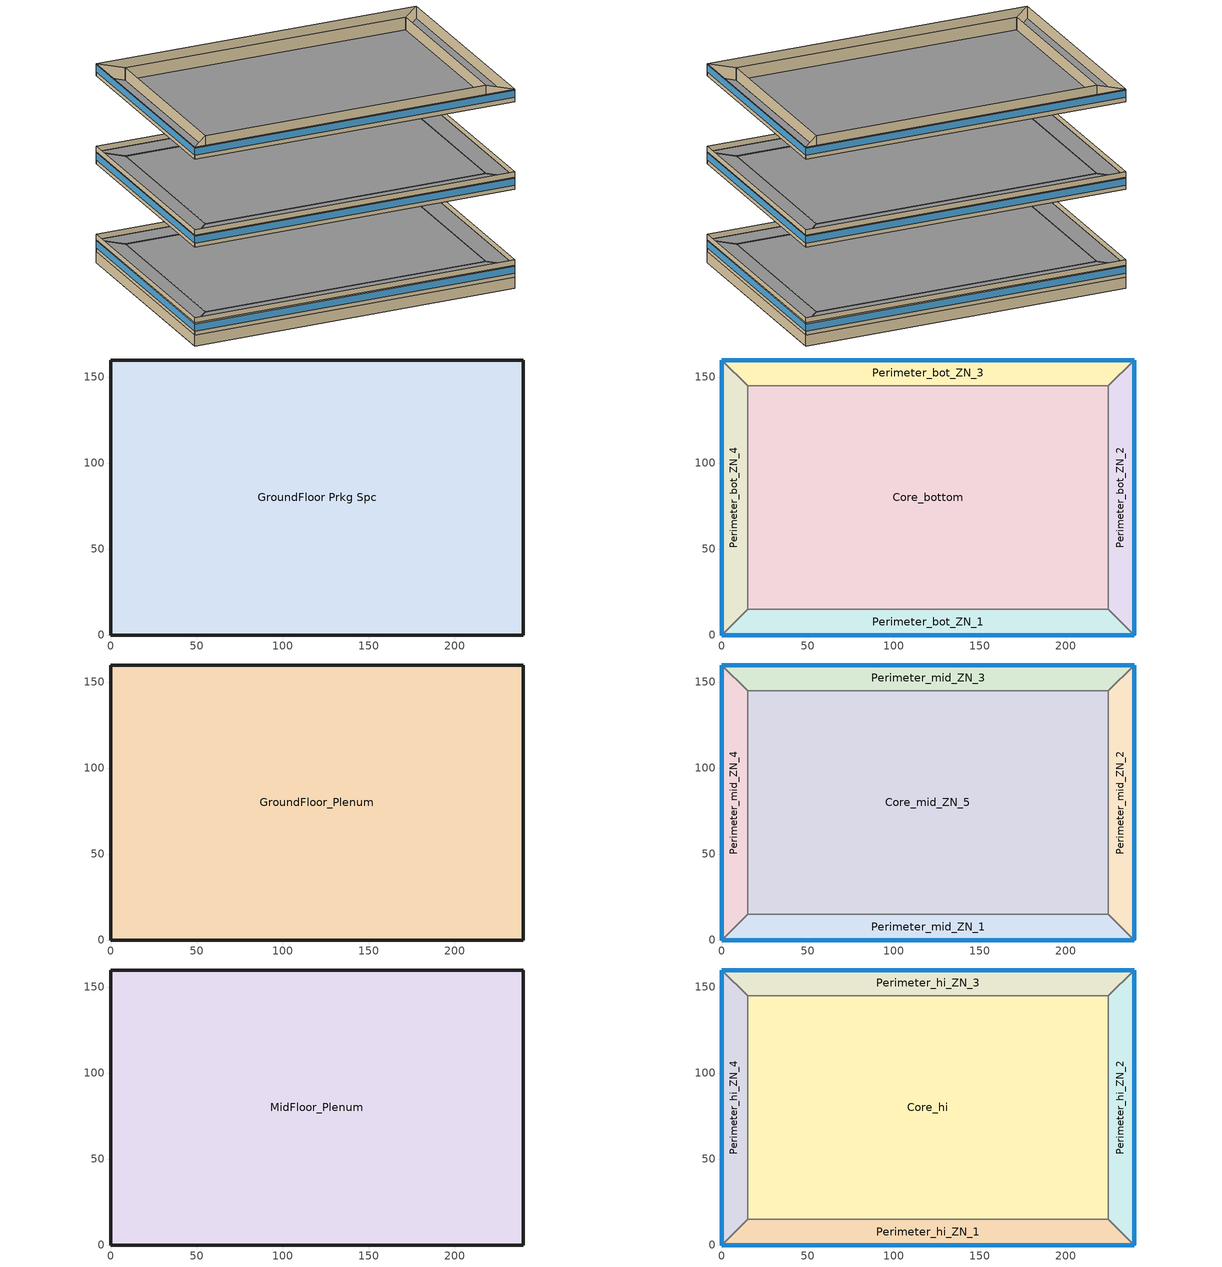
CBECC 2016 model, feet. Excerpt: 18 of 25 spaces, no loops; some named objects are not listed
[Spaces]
GroundFloor Prkg Spc
 floor ground (Base_CZ12-SlabOnOrBelowGradeF073): 239.85,159.9 239.85,0 0,0 0,159.9 z-8
 wall ground (Base_CZ12-BelowGradeWallC114): 239.85,0 239.85,159.9 0,159.9 0,0 239.85,0 z-8:0
Core_bottom
 floor to GroundFloor Prkg Spc (NACM_Interior Floor): 224.85,144.9 224.85,15 15,15 15,144.9 z0
 wall to Perimeter_bot_ZN_2 (NACM_Interior Wall): 224.85,15 224.85,144.9 z0:9
 wall to Perimeter_bot_ZN_3 (NACM_Interior Wall): 224.85,144.9 15,144.9 z0:9
 wall to Perimeter_bot_ZN_1 (NACM_Interior Wall): 15,15 224.85,15 z0:9
 wall to Perimeter_bot_ZN_4 (NACM_Interior Wall): 15,144.9 15,15 z0:9
Perimeter_bot_ZN_2
 floor to GroundFloor Prkg Spc (NACM_Interior Floor): 239.85,159.9 239.85,0 224.85,15 224.85,144.9 z0
 wall outside (Base_CZ12-NonresMetalFrameWallU062): 239.85,0 239.85,159.9 z0:9
 wall to Perimeter_bot_ZN_1 (NACM_Interior Wall): 224.85,15 239.85,0 z0:9
 wall to Perimeter_bot_ZN_3 (NACM_Interior Wall): 239.85,159.9 224.85,144.9 z0:9
 window (Base_AllCZ_FixedWindowU36): 239.85,0.01 239.85,159.89 z3:8.2
Perimeter_bot_ZN_3
 floor to GroundFloor Prkg Spc (NACM_Interior Floor): 239.85,159.9 224.85,144.9 15,144.9 0,159.9 z0
 wall outside (Base_CZ12-NonresMetalFrameWallU062): 239.85,159.9 0,159.9 z0:9
 wall to Perimeter_bot_ZN_4 (NACM_Interior Wall): 0,159.9 15,144.9 z0:9
 window (Base_AllCZ_FixedWindowU36): 239.85,159.9 0,159.9 z3:8.2
Perimeter_bot_ZN_1
 floor to GroundFloor Prkg Spc (NACM_Interior Floor): 224.85,15 239.85,0 0,0 15,15 z0
 wall outside (Base_CZ12-NonresMetalFrameWallU062): 0,0 239.85,0 z0:9
 wall to Perimeter_bot_ZN_4 (NACM_Interior Wall): 15,15 0,0 z0:9
 window (Base_AllCZ_FixedWindowU36): 0,0 239.85,0 z3:8.2
Perimeter_bot_ZN_4
 floor to GroundFloor Prkg Spc (NACM_Interior Floor): 0,159.9 15,144.9 15,15 0,0 z0
 wall outside (Base_CZ12-NonresMetalFrameWallU062): 0,159.9 0,0 z0:9
 window (Base_AllCZ_FixedWindowU36): 0,159.89 0,0.01 z3:8.2
GroundFloor_Plenum
 floor to Core_bottom (NACM_Drop Ceiling): 224.85,144.9 224.85,15 15,15 15,144.9 z9
 floor to Perimeter_bot_ZN_1 (NACM_Drop Ceiling): 224.85,15 239.85,0 0,0 15,15 z9
 floor to Perimeter_bot_ZN_2 (NACM_Drop Ceiling): 239.85,159.9 239.85,0 224.85,15 224.85,144.9 z9
 floor to Perimeter_bot_ZN_3 (NACM_Drop Ceiling): 239.85,159.9 224.85,144.9 15,144.9 0,159.9 z9
 floor to Perimeter_bot_ZN_4 (NACM_Drop Ceiling): 0,159.9 15,144.9 15,15 0,0 z9
 wall outside (Base_CZ12-NonresMetalFrameWallU062): 239.85,0 239.85,159.9 0,159.9 0,0 239.85,0 z9:13
Core_mid_ZN_5
 floor inside (NACM_Interior Floor): 224.85,144.9 224.85,15 15,15 15,144.9 z65
 wall to Perimeter_mid_ZN_2 (NACM_Interior Wall): 224.85,15 224.85,144.9 z65:74
 wall to Perimeter_mid_ZN_3 (NACM_Interior Wall): 224.85,144.9 15,144.9 z65:74
 wall to Perimeter_mid_ZN_1 (NACM_Interior Wall): 15,15 224.85,15 z65:74
 wall to Perimeter_mid_ZN_4 (NACM_Interior Wall): 15,144.9 15,15 z65:74
Perimeter_mid_ZN_2
 floor inside (NACM_Interior Floor): 239.85,159.9 239.85,0 224.85,15 224.85,144.9 z65
 wall outside (Base_CZ12-NonresMetalFrameWallU062): 239.85,0 239.85,159.9 z65:74
 wall to Perimeter_mid_ZN_1 (NACM_Interior Wall): 224.85,15 239.85,0 z65:74
 wall to Perimeter_mid_ZN_3 (NACM_Interior Wall): 239.85,159.9 224.85,144.9 z65:74
 window (Base_AllCZ_FixedWindowU36): 239.85,0.01 239.85,159.89 z68:73.2
Perimeter_mid_ZN_3
 floor inside (NACM_Interior Floor): 239.85,159.9 224.85,144.9 15,144.9 0,159.9 z65
 wall outside (Base_CZ12-NonresMetalFrameWallU062): 239.85,159.9 0,159.9 z65:74
 wall to Perimeter_mid_ZN_4 (NACM_Interior Wall): 0,159.9 15,144.9 z65:74
 window (Base_AllCZ_FixedWindowU36): 239.85,159.9 0,159.9 z68:73.2
Perimeter_mid_ZN_1
 floor inside (NACM_Interior Floor): 224.85,15 239.85,0 0,0 15,15 z65
 wall outside (Base_CZ12-NonresMetalFrameWallU062): 0,0 239.85,0 z65:74
 wall to Perimeter_mid_ZN_4 (NACM_Interior Wall): 15,15 0,0 z65:74
 window (Base_AllCZ_FixedWindowU36): 0,0 239.85,0 z68:73.2
Perimeter_mid_ZN_4
 floor inside (NACM_Interior Floor): 0,159.9 15,144.9 15,15 0,0 z65
 wall outside (Base_CZ12-NonresMetalFrameWallU062): 0,159.9 0,0 z65:74
 window (Base_AllCZ_FixedWindowU36): 0,159.89 0,0.01 z68:73.2
MidFloor_Plenum
 floor to Core_mid_ZN_5 (NACM_Drop Ceiling): 224.85,144.9 224.85,15 15,15 15,144.9 z74
 floor to Perimeter_mid_ZN_1 (NACM_Drop Ceiling): 224.85,15 239.85,0 0,0 15,15 z74
 floor to Perimeter_mid_ZN_2 (NACM_Drop Ceiling): 239.85,159.9 239.85,0 224.85,15 224.85,144.9 z74
 floor to Perimeter_mid_ZN_3 (NACM_Drop Ceiling): 239.85,159.9 224.85,144.9 15,144.9 0,159.9 z74
 floor to Perimeter_mid_ZN_4 (NACM_Drop Ceiling): 0,159.9 15,144.9 15,15 0,0 z74
 wall outside (Base_CZ12-NonresMetalFrameWallU062): 239.85,0 239.85,159.9 0,159.9 0,0 239.85,0 z74:78
Core_hi
 floor inside (NACM_Interior Floor): 224.85,144.9 224.85,15 15,15 15,144.9 z130
 wall to Perimeter_hi_ZN_2 (NACM_Interior Wall): 224.85,15 224.85,144.9 z130:139
 wall to Perimeter_hi_ZN_3 (NACM_Interior Wall): 224.85,144.9 15,144.9 z130:139
 wall to Perimeter_hi_ZN_1 (NACM_Interior Wall): 15,15 224.85,15 z130:139
 wall to Perimeter_hi_ZN_4 (NACM_Interior Wall): 15,144.9 15,15 z130:139
Perimeter_hi_ZN_2
 floor inside (NACM_Interior Floor): 239.85,159.9 239.85,0 224.85,15 224.85,144.9 z130
 wall outside (Base_CZ12-NonresMetalFrameWallU062): 239.85,0 239.85,159.9 z130:139
 wall to Perimeter_hi_ZN_1 (NACM_Interior Wall): 224.85,15 239.85,0 z130:139
 wall to Perimeter_hi_ZN_3 (NACM_Interior Wall): 239.85,159.9 224.85,144.9 z130:139
 window (Base_AllCZ_FixedWindowU36): 239.85,0.01 239.85,159.89 z133:138.2
Perimeter_hi_ZN_3
 floor inside (NACM_Interior Floor): 239.85,159.9 224.85,144.9 15,144.9 0,159.9 z130
 wall outside (Base_CZ12-NonresMetalFrameWallU062): 239.85,159.9 0,159.9 z130:139
 wall to Perimeter_hi_ZN_4 (NACM_Interior Wall): 0,159.9 15,144.9 z130:139
 window (Base_AllCZ_FixedWindowU36): 239.85,159.9 0,159.9 z133:138.2
Perimeter_hi_ZN_1
 floor inside (NACM_Interior Floor): 224.85,15 239.85,0 0,0 15,15 z130
 wall outside (Base_CZ12-NonresMetalFrameWallU062): 0,0 239.85,0 z130:139
 wall to Perimeter_hi_ZN_4 (NACM_Interior Wall): 15,15 0,0 z130:139
 window (Base_AllCZ_FixedWindowU36): 0,0 239.85,0 z133:138.2
Perimeter_hi_ZN_4
 floor inside (NACM_Interior Floor): 0,159.9 15,144.9 15,15 0,0 z130
 wall outside (Base_CZ12-NonresMetalFrameWallU062): 0,159.9 0,0 z130:139
 window (Base_AllCZ_FixedWindowU36): 0,159.89 0,0.01 z133:138.2
[Proj]
OffLrg-PrkgLabKitch: ZipCode=95814; QuickAnalysis=0; AnalysisType=Title24Compliance
[Bldg]
Large Office: TotStoryCnt=10; AboveGrdStoryCnt=9
[ConsAssm]
Name | CompatibleSurfType | MatRef[1] | MatRef[2] | MatRef[3] | MatRef[4] | SlabType
Base_CZ12-NonresMetalFrameWallU062 | ExteriorWall | Stucco - 7/8 in. | Compliance Insulation R13.99 | Air - Metal Wall Framing - 16 or 24 in. OC | Gypsum Board - 1/2 in.
Base_CZ12-SlabOnOrBelowGradeF073 | UndergroundFloor | Concrete - 140 lb/ft3 - 6 in. |  |  |  | UnheatedSlabOnGrade
Base_CZ12-BelowGradeWallC114 | UndergroundWall | Concrete - Solid Grout - 115 lb/ft3 - 8 in.
NACM_Interior Wall | InteriorWall | NACM_Gypsum Board 5/8in | NACM_Gypsum Board 5/8in
NACM_Drop Ceiling | InteriorFloor | NACM_Acoustic Tile 3/4in
NACM_Interior Floor | InteriorFloor | NACM_Concrete 4in_140lb/ft3 | NACM_Carpet 3/4in
[Mat]
Name | CodeCat | CodeItem
Stucco - 7/8 in. | Plastering Materials | Stucco - 7/8 in.
Compliance Insulation R13.99 | Insulation Board | Compliance Insulation R13.99
Air - Metal Wall Framing - 16 or 24 in. OC | Air | Air - Metal Wall Framing - 16 or 24 in. OC
Gypsum Board - 1/2 in. | Bldg Board and Siding | Gypsum Board - 1/2 in.
Concrete - 140 lb/ft3 - 6 in. | Concrete | Concrete - 140 lb/ft3 - 6 in.
Concrete - Solid Grout - 115 lb/ft3 - 8 in. | Masonry Units Solid | Concrete - Solid Grout - 115 lb/ft3 - 8 in.
NACM_Gypsum Board 5/8in | Bldg Board and Siding | Gypsum Board - 5/8 in.
NACM_Acoustic Tile 3/4in | Finish Materials | Acoustic Tile - 3/4 in.
NACM_Concrete 4in_140lb/ft3 | Concrete | Concrete - 140 lb/ft3 - 4 in.
NACM_Carpet 3/4in | Finish Materials | Carpet - 3/4 in.
[FenCons]
Base_AllCZ_FixedWindowU36: FenType=VerticalFenestration; FenProdType=FixedWindow; AssmContext=Manufactured; CertificationMthd=NFRCRated; SHGC=0.25; UFactor=0.36; VT=0.42
[Story]
Name | Mult
GroundFloor SupPlenum; GroundFloor
MidFloor | 5
HiFloor | 2
[Spc]
Name | Story | CondgType | ThrmlZnRef | Vol | SpcFuncDefaultsRef | SpcFunc | RetPlenumSpcRef | SHWFluidSegRef | ExhPerSpc | LabExhRtType | VentACH
GroundFloor Prkg Spc | GroundFloor SupPlenum | Unconditioned | Basement Thermal Zone | 306899 | ParkingGarage Defaults
Core_bottom | GroundFloor | Unconditioned | Core_bottom Thermal Zone | 245391 | ParkingGarage Defaults
Perimeter_bot_ZN_1 | GroundFloor | Unconditioned | Perimeter_bot_ZN_1 Thermal Zone | 30371.4 | ParkingGarage Defaults | Parking Garage Area Dedicated Ramps
Perimeter_bot_ZN_2 | GroundFloor | Unconditioned | Perimeter_bot_ZN_2 Thermal Zone | 19572.1 | ParkingGarage Defaults | Parking Garage Area Daylight Adaptation Zones
Perimeter_bot_ZN_3 | GroundFloor | Unconditioned | Perimeter_bot_ZN_3 Thermal Zone | 30370.8 | ParkingGarage Defaults | Parking Garage Area Daylight Adaptation Zones
Perimeter_bot_ZN_4 | GroundFloor | Unconditioned | Perimeter_bot_ZN_4 Thermal Zone | 19572.1 | ParkingGarage Defaults
GroundFloor_Plenum | GroundFloor | Unconditioned | GroundFloor_Plenum Thermal Zone | 153412 |  | Unoccupied-Exclude from Gross Floor Area
Core_mid_ZN_5 | MidFloor |  | Core_mid Thermal Zone | 245391 | Office Mod Defaults |  | MidFloor_Plenum | SHWSupply1 | 800 | HoodDominated
Perimeter_mid_ZN_1 | MidFloor |  | Perimeter_mid_ZN_1 Thermal Zone | 30371.4 | Office Mod Defaults |  | MidFloor_Plenum | SHWSupply1 |  | HoodDominated
Perimeter_mid_ZN_2 | MidFloor |  | Perimeter_mid_ZN_2 Thermal Zone | 19572.1 | Office Mod Defaults |  | MidFloor_Plenum | SHWSupply1
Perimeter_mid_ZN_3 | MidFloor |  | Perimeter_mid_ZN_3 Thermal Zone | 30370.8 | Office Mod Defaults |  | MidFloor_Plenum | SHWSupply1
Perimeter_mid_ZN_4 | MidFloor |  | Perimeter_mid_ZN_4 Thermal Zone | 19572.1 | Office Mod Defaults |  | MidFloor_Plenum | SHWSupply1
MidFloor_Plenum | MidFloor | Plenum | MidFloor_Plenum Thermal Zone | 153412
Core_hi | HiFloor |  | Core_hi Thermal Zone | 245391 | Lab Defaults |  |  | SHWSupply1 |  | HoodDominated | 20
Perimeter_hi_ZN_1 | HiFloor |  | Perimeter_hi_ZN_1 Thermal Zone | 30371.4 | Lab Defaults |  |  | SHWSupply1 |  | HoodDominated | 20
Perimeter_hi_ZN_2 | HiFloor |  | Perimeter_hi_ZN_2 Thermal Zone | 19572.1 |  | Laboratory, Equipment Room |  | SHWSupply1 |  |  | 20
Perimeter_hi_ZN_3 | HiFloor |  | Perimeter_hi_ZN_3 Thermal Zone | 30370.8 | Office Mod Defaults |  |  | SHWSupply1
Perimeter_hi_ZN_4 | HiFloor |  | Perimeter_hi_ZN_4 Thermal Zone | 19572.1 | Office Mod Defaults |  |  | SHWSupply1
[ThrmlZn]
Basement Thermal Zone; Perimeter_bot_ZN_1 Thermal Zone; Perimeter_bot_ZN_2 Thermal Zone; Perimeter_bot_ZN_3 Thermal Zone; Perimeter_bot_ZN_4 Thermal Zone: Type=Unconditioned; VentSysRef=PrkgGarVent System; VentSrc=Forced
Core_bottom Thermal Zone: VentSysRef=PrkgGarVent System; VentSrc=Forced
GroundFloor_Plenum Thermal Zone: Type=Unconditioned
Core_mid Thermal Zone: ClgTstatSchRef=Office ClgSetPt; HtgTstatSchRef=Office HtgSetPt; ExhSysRef=GeneralExhaust
Perimeter_mid_ZN_1 Thermal Zone; Perimeter_mid_ZN_2 Thermal Zone; Perimeter_mid_ZN_3 Thermal Zone; Perimeter_mid_ZN_4 Thermal Zone; Perimeter_hi_ZN_3 Thermal Zone; Perimeter_hi_ZN_4 Thermal Zone: Type=Conditioned; ClgTstatSchRef=Office ClgSetPt; HtgTstatSchRef=Office HtgSetPt
MidFloor_Plenum Thermal Zone: Type=Plenum
Core_hi Thermal Zone; Perimeter_hi_ZN_1 Thermal Zone; Perimeter_hi_ZN_2 Thermal Zone: Type=Conditioned; ClgTstatSchRef=Office ClgSetPt; HtgTstatSchRef=Office HtgSetPt; ExhSysRef=LabExhaust System; PriAirCondgSysRef[1]=LabVAV
[EnergyUse]
Name | EnduseName
Space Heating | Space Heating
Space Cooling | Space Cooling
Indoor Fans | Indoor Fans
Heat Rejection | Heat Rejection
Pumps & Misc. | Pumps & Misc.
Domestic HW | Domestic HW
Lighting | Lighting
Compliance Total | Compliance Total
Receptacle | Receptacle
Process | Process
Process Ltg | Process Ltg
TOTAL | TOTAL
[SpcFuncDefaults]
Office Mod Defaults: SpcFunc=Office (Greater than 250 square feet in floor area); OccLatHtRt=206; OccSchRef=Office Occupancy; IntLPDReg=0.78; IntLtgRegSchRef=Office Lights; IntLtgRegHtGnRadFrac=0.7; RecptPwrDens=1.34; RecptSchRef=Office Receptacle; ProcElecSchRef=Office Receptacle; CommRfrgEqpSchRef=Office Refrigeration; ElevSchRef=Office Elevator; ProcGasSchRef=Office Receptacle; HotWtrHtgSchRef=Office ServiceHotWater
ParkingGarage Defaults: SpcFunc=Parking Garage Building, Parking Area
Lab Defaults: SpcFunc=Laboratory, Scientific
[Sch]
Name | Type | EndMonth[1] | EndDay[1] | SchWeekRef[1]
Office Occupancy | Fraction | 12 | 31 | OfficeOccupancyWk
Office Receptacle | Fraction | 12 | 31 | OfficeReceptacleWk
Office ServiceHotWater | Fraction | 12 | 31 | OfficeServiceHotWaterWk
Office Elevator | Fraction |  |  | OfficeElevatorWk
Office Lights | Fraction | 12 | 31 | OfficeLightsWk
Office ClgSetPt | Temperature | 12 | 31 | OfficeClgSetPtWk
Office HtgSetPt | Temperature | 12 | 31 | OfficeHtgSetPtWk
Office Refrigeration | Fraction |  |  | OfficeRefrigerationWk
[SchWeek]
Name | Type | SchDaySunRef | SchDayMonRef | SchDayTueRef | SchDayWedRef | SchDayThuRef | SchDayFriRef | SchDaySatRef | SchDayHolRef | SchDayClgDDRef | SchDayHtgDDRef | SchDayWDRef
OfficeOccupancyWk | Fraction | OfficeOccupancySun | OfficeOccupancyWD | OfficeOccupancyWD | OfficeOccupancyWD | OfficeOccupancyWD | OfficeOccupancyWD | OfficeOccupancySat | OfficeOccupancySun | OnDay | OffDay
OfficeReceptacleWk | Fraction | OfficeReceptacleSun | OfficeReceptacleWD | OfficeReceptacleWD | OfficeReceptacleWD | OfficeReceptacleWD | OfficeReceptacleWD | OfficeReceptacleSat | OfficeReceptacleSun | OnDay | OffDay
OfficeServiceHotWaterWk | Fraction | OfficeServiceHotWaterSun | OfficeServiceHotWaterWD | OfficeServiceHotWaterWD | OfficeServiceHotWaterWD | OfficeServiceHotWaterWD | OfficeServiceHotWaterWD | OfficeServiceHotWaterSat | OfficeServiceHotWaterSun | OnDay | OffDay
OfficeElevatorWk | Fraction | OfficeElevatorSun |  |  |  |  |  | OfficeElevatorSat |  |  |  | OfficeElevatorWD
OfficeLightsWk | Fraction | OfficeLightsSun | OfficeLightsWD | OfficeLightsWD | OfficeLightsWD | OfficeLightsWD | OfficeLightsWD | OfficeLightsSat | OfficeLightsSun | OnDay | OffDay
OfficeClgSetPtWk | Temperature | OfficeClgSetPtSun | OfficeClgSetPtWD | OfficeClgSetPtWD | OfficeClgSetPtWD | OfficeClgSetPtWD | OfficeClgSetPtWD | OfficeClgSetPtSat | OfficeClgSetPtSun | OfficeClgSetPtWD | OfficeClgSetPtWD
OfficeHtgSetPtWk | Temperature | OfficeHtgSetPtSun | OfficeHtgSetPtWD | OfficeHtgSetPtWD | OfficeHtgSetPtWD | OfficeHtgSetPtWD | OfficeHtgSetPtWD | OfficeHtgSetPtSat | OfficeHtgSetPtSun | OfficeHtgSetPtWD | OfficeHtgSetPtWD
OfficeRefrigerationWk | Fraction | OfficeRefrigerationSat |  |  |  |  |  | OfficeRefrigerationSun |  |  |  | OfficeRefrigerationWD
[SchDay]
Name | Type | Hr
OfficeOccupancySun | Fraction | ( 0, 0, 0, 0, 0, 0, 0.05, 0.05, 0.05, 0.05, 0.05, 0.05, 0.05, 0.05, 0.05, 0.05, 0.05, 0.05, 0, 0, 0, 0, 0, 0 )
OfficeOccupancyWD | Fraction | ( 0, 0, 0, 0, 0, 0, 0.1, 0.2, 0.95, 0.95, 0.95, 0.95, 0.5, 0.95, 0.95, 0.95, 0.95, 0.3, 0.1, 0.1, 0.1, 0.1, 0.05, 0.05 )
OfficeOccupancySat | Fraction | ( 0, 0, 0, 0, 0, 0, 0.1, 0.1, 0.3, 0.3, 0.3, 0.3, 0.1, 0.1, 0.1, 0.1, 0.1, 0.05, 0.05, 0, 0, 0, 0, 0 )
OfficeReceptacleSun; OfficeLightsSun | Fraction | ( 0.05, 0.05, 0.05, 0.05, 0.05, 0.05, 0.05, 0.05, 0.05, 0.05, 0.05, 0.05, 0.05, 0.05, 0.05, 0.05, 0.05, 0.05, 0.05, 0.05, 0.05, 0.05, 0.05, 0.05 )
OfficeReceptacleWD | Fraction | ( 0.05, 0.05, 0.05, 0.05, 0.05, 0.1, 0.1, 0.3, 0.9, 0.9, 0.9, 0.9, 0.9, 0.9, 0.9, 0.9, 0.9, 0.5, 0.3, 0.3, 0.2, 0.2, 0.1, 0.05 )
OfficeReceptacleSat; OfficeLightsSat | Fraction | ( 0.05, 0.05, 0.05, 0.05, 0.05, 0.05, 0.1, 0.1, 0.3, 0.3, 0.3, 0.3, 0.15, 0.15, 0.15, 0.15, 0.15, 0.05, 0.05, 0.05, 0.05, 0.05, 0.05, 0.05 )
OfficeServiceHotWaterSun | Fraction | ( 0.04, 0.04, 0.04, 0.04, 0.04, 0.07, 0.04, 0.04, 0.04, 0.04, 0.04, 0.06, 0.06, 0.09, 0.06, 0.04, 0.04, 0.04, 0.04, 0.04, 0.04, 0.07, 0.04, 0.04 )
OfficeServiceHotWaterWD | Fraction | ( 0.05, 0.05, 0.05, 0.05, 0.05, 0.08, 0.07, 0.19, 0.35, 0.38, 0.39, 0.47, 0.57, 0.54, 0.34, 0.33, 0.44, 0.26, 0.21, 0.15, 0.17, 0.08, 0.05, 0.05 )
OfficeServiceHotWaterSat | Fraction | ( 0.05, 0.05, 0.05, 0.05, 0.05, 0.08, 0.07, 0.11, 0.15, 0.21, 0.19, 0.23, 0.2, 0.19, 0.15, 0.12, 0.14, 0.07, 0.07, 0.07, 0.07, 0.09, 0.05, 0.05 )
OfficeElevatorWD | Fraction | ( 0, 0, 0, 0, 0, 0, 0, 0.35, 0.69, 0.43, 0.37, 0.43, 0.58, 0.48, 0.37, 0.37, 0.46, 0.62, 0.2, 0.12, 0.04, 0.04, 0, 0 )
OfficeElevatorSat | Fraction | ( 0, 0, 0, 0, 0, 0, 0, 0.16, 0.14, 0.21, 0.18, 0.25, 0.21, 0.13, 0.08, 0.04, 0.05, 0.06, 0, 0, 0, 0, 0, 0 )
OfficeElevatorSun; OffDay | Fraction | ( 0, 0, 0, 0, 0, 0, 0, 0, 0, 0, 0, 0, 0, 0, 0, 0, 0, 0, 0, 0, 0, 0, 0, 0 )
OfficeLightsWD | Fraction | ( 0.05, 0.05, 0.05, 0.05, 0.05, 0.1, 0.1, 0.3, 0.65, 0.65, 0.65, 0.65, 0.65, 0.65, 0.65, 0.65, 0.65, 0.35, 0.3, 0.3, 0.2, 0.2, 0.1, 0.05 )
OnDay | Fraction | ( 1, 1, 1, 1, 1, 1, 1, 1, 1, 1, 1, 1, 1, 1, 1, 1, 1, 1, 1, 1, 1, 1, 1, 1 )
OfficeClgSetPtSun | Temperature | ( 85, 85, 85, 85, 85, 85, 85, 85, 85, 85, 85, 85, 85, 85, 85, 85, 85, 85, 85, 85, 85, 85, 85, 85 )
OfficeClgSetPtWD | Temperature | ( 85, 85, 85, 85, 85, 75, 75, 75, 75, 75, 75, 75, 75, 75, 75, 75, 75, 75, 75, 75, 75, 75, 75, 75 )
OfficeClgSetPtSat | Temperature | ( 85, 85, 85, 85, 85, 75, 75, 75, 75, 75, 75, 75, 75, 75, 75, 75, 75, 75, 75, 85, 85, 85, 85, 85 )
OfficeHtgSetPtSun | Temperature | ( 60, 60, 60, 60, 60, 60, 60, 60, 60, 60, 60, 60, 60, 60, 60, 60, 60, 60, 60, 60, 60, 60, 60, 60 )
OfficeHtgSetPtWD | Temperature | ( 60, 60, 60, 60, 60, 70, 70, 70, 70, 70, 70, 70, 70, 70, 70, 70, 70, 70, 70, 70, 70, 70, 70, 70 )
OfficeHtgSetPtSat | Temperature | ( 60, 60, 60, 60, 60, 70, 70, 70, 70, 70, 70, 70, 70, 70, 70, 70, 70, 70, 70, 60, 60, 60, 60, 60 )
OfficeRefrigerationWD; OfficeRefrigerationSat; OfficeRefrigerationSun | Fraction | ( 0.9, 0.9, 0.9, 0.9, 0.9, 0.9, 0.9, 0.9, 0.9, 0.9, 0.9, 0.9, 0.9, 0.9, 0.9, 0.9, 0.9, 0.9, 0.9, 0.9, 0.9, 0.9, 0.9, 0.9 )
